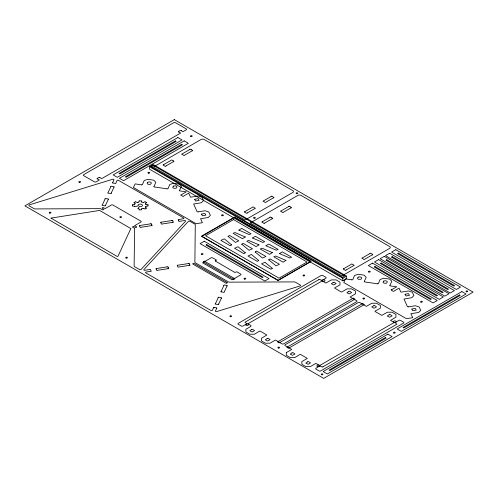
<?xml version="1.0" encoding="UTF-8"?>
<svg xmlns="http://www.w3.org/2000/svg" width="498" height="498" viewBox="0 0 498 498"><rect width="100%" height="100%" fill="white"/><g stroke="black" fill="none" stroke-linecap="round" stroke-linejoin="round"><path stroke-width="0.75" d="M138.818 202.039L139.179 200.924M141.351 209.82L141.693 208.755M151.815 167.882L152.948 165.193L344.772 275.96L342.456 277.336L150.583 166.556L152.948 165.193M112.766 182.43L113.961 179.828A0.865 0.498 0 0 0 113.662 179.305A0.865 0.498 0 0 0 112.716 179.255L29.463 204.84A1.102 0.635 0 0 0 29.201 205.855L34.001 208.625A1.737 1.002 0 0 0 35.24 208.917L100.378 208.643L102.787 209.951L103.951 209.272L102.395 208.376A0.822 0.473 0 0 1 102.395 207.703A0.822 0.473 0 0 1 103.565 207.703L105.122 208.6L111.34 205.008A1.102 0.635 0 0 1 112.897 205.008L140.89 221.174A1.102 0.635 0 0 1 140.89 222.071L134.672 225.662L136.421 226.671A0.822 0.473 0 0 1 136.421 227.343A0.822 0.473 0 0 1 135.251 227.343L133.501 226.335L132.337 227.007L134.597 228.401L134.124 266.007A1.737 1.002 0 0 0 134.634 266.723L139.428 269.493A1.102 0.635 0 0 0 141.177 269.343L185.493 221.274A0.865 0.498 0 0 0 185.405 220.726A0.865 0.498 0 0 0 184.509 220.558L180.002 221.243A0.654 0.38 0 0 1 179.099 221.373A0.654 0.38 0 0 1 178.857 220.863M216.636 308.399L215.435 311.007A0.865 0.498 0 0 0 215.734 311.524A0.865 0.498 0 0 0 216.68 311.574L299.952 285.989A1.102 0.635 0 0 0 300.213 284.974L295.42 282.204A1.737 1.002 0 0 0 294.175 281.912L229.572 282.154A1.731 1.002 0 0 1 228.333 281.862L195.378 262.838A1.731 1.002 0 0 1 194.874 262.122L195.291 224.822A1.737 1.002 0 0 0 194.786 224.106L189.987 221.336A1.102 0.635 0 0 0 188.238 221.486L143.922 269.555A0.865 0.498 0 0 0 144.009 270.103A0.865 0.498 0 0 0 144.912 270.277L149.107 269.636A0.865 0.498 0 0 0 149.493 269.511A0.679 0.392 0 0 1 150.651 269.872A0.865 0.498 0 0 0 150.645 270.128L150.857 270.582A0.865 0.498 0 0 0 151.075 270.8A0.679 0.392 0 0 1 150.396 271.435A0.865 0.498 0 0 0 149.942 271.447L146.175 272.045A0.865 0.498 0 0 0 145.79 272.879L210.928 310.484A0.865 0.498 0 0 0 212.378 310.266L213.48 307.913M105.072 199.044L102.395 204.815A0.654 0.38 0 0 0 102.171 205.338A0.654 0.38 0 0 0 103.055 205.481L104.387 205.693A0.654 0.38 0 0 0 105.29 205.817A0.654 0.38 0 0 0 105.532 205.307M110.768 186.775L108.085 192.552A0.654 0.38 0 0 0 107.861 193.068A0.654 0.38 0 0 0 108.745 193.212L110.083 193.423A0.654 0.38 0 0 0 110.979 193.554A0.654 0.38 0 0 0 111.228 193.043M105.545 205.307L108.228 199.53M111.241 193.037L113.918 187.267M215.497 303.562L218.18 297.785M221.18 291.299L223.863 285.522M218.653 304.054L221.33 298.277M227.013 286.008L224.337 291.784A0.654 0.38 0 0 1 224.075 292.295A0.654 0.38 0 0 1 223.191 292.164L221.847 291.965A0.654 0.38 0 0 1 220.956 291.816A0.654 0.38 0 0 1 221.187 291.305M154.007 186.308L155.855 182.33L153.714 180.195L147.875 179.286L144.171 180.519L142.372 184.777L141.388 184.914M179.616 190.28L181.459 186.302L179.324 184.16L173.485 183.258L169.781 184.49L167.982 188.742L166.998 188.879M364.355 281.277L366.204 277.305L364.069 275.164L358.23 274.255L354.526 275.494L352.727 279.745L351.744 279.882M389.965 285.248L391.814 281.27L389.679 279.129L383.834 278.226L380.13 279.459L378.337 283.717L377.347 283.848M145.366 207.062L145.92 206.259M137.965 208.525L139.347 206.602M134.516 204.491L135.132 203.657M145.341 203.626L146.48 202.667M389.847 285.304L390.034 285.858L396.719 286.798L391.789 289.649M153.882 186.364L154.119 186.931L166.898 188.81M179.492 190.329L179.678 190.89L186.364 191.823L181.44 194.681A0.654 0.38 0 0 0 180.799 195.067A0.654 0.38 0 0 0 181.44 195.446L182.411 196.013A0.654 0.38 0 0 0 183.077 196.38A0.654 0.38 0 0 0 183.737 196.013L188.692 193.168L190.572 197.189L198.254 195.994L201.958 197.227L203.52 200.601L201.385 202.742L193.616 204.037L197.14 211.768L198.129 211.905M364.237 281.333L364.474 281.899L377.254 283.779M97.627 178.228L98.604 177.668A0.666 0.386 0 0 1 99.905 177.587M149.593 166.699L153.266 164.577L346.515 276.141L346.515 278.687L342.836 280.81L149.593 169.239L149.593 166.699L342.836 278.264L346.515 276.141M163.674 164.62L170.995 160.393A0.654 0.38 0 0 1 171.661 160.02A0.654 0.38 0 0 1 172.314 160.387L173.304 160.954M189.732 149.562L182.411 153.789A0.654 0.38 0 0 0 181.77 154.175A0.654 0.38 0 0 0 182.417 154.554L183.389 155.121A0.654 0.38 0 0 0 184.055 155.494A0.654 0.38 0 0 0 184.708 155.121L192.041 150.894M165.983 165.952L173.304 161.726A0.654 0.38 0 0 0 173.945 161.34A0.654 0.38 0 0 0 173.304 160.96M134.062 202.593L135.456 201.79M145.074 208.948L146.468 208.145M245.004 211.575L252.33 207.349A0.654 0.38 0 0 1 253.003 206.981A0.654 0.38 0 0 1 253.656 207.349L254.64 207.909A0.654 0.38 0 0 1 255.281 208.295A0.654 0.38 0 0 1 254.64 208.674L247.313 212.907M271.093 196.529L263.766 200.756A0.654 0.38 0 0 0 263.125 201.142A0.654 0.38 0 0 0 263.766 201.522L264.737 202.088A0.654 0.38 0 0 0 265.403 202.462A0.654 0.38 0 0 0 266.063 202.088L273.402 197.862M262.49 221.672L269.81 217.439M288.547 206.608L281.227 210.841A0.654 0.38 0 0 0 280.586 211.227A0.654 0.38 0 0 0 281.227 211.6L282.204 212.173A0.654 0.38 0 0 0 282.87 212.54A0.654 0.38 0 0 0 283.524 212.173L290.857 207.94M264.799 223.004L272.12 218.771M343.819 268.621L351.146 264.401A0.654 0.38 0 0 1 351.812 264.027A0.654 0.38 0 0 1 352.472 264.401L353.456 264.961A0.654 0.38 0 0 1 354.097 265.347A0.654 0.38 0 0 1 353.456 265.727L346.129 269.96M369.908 253.582L362.581 257.808A0.654 0.38 0 0 0 361.94 258.194A0.654 0.38 0 0 0 362.581 258.568L363.552 259.141A0.654 0.38 0 0 0 364.219 259.508A0.654 0.38 0 0 0 364.872 259.141L372.218 254.914M408.478 306.874L407.495 306.737L403.965 299.03L411.74 297.711L413.875 295.575L412.313 292.202L408.603 290.963L400.927 292.164L399.041 288.137L394.099 290.981A0.654 0.38 0 0 1 393.432 291.355A0.654 0.38 0 0 1 392.779 290.981L391.789 290.421A0.654 0.38 0 0 1 391.148 290.035A0.654 0.38 0 0 1 391.789 289.655M143.281 202.437L144.943 201.783M141.793 208.687L143.231 208.332M134.802 206.695L138.133 205.898M137.336 202.425L138.718 202.107M198.223 211.837L205.108 210.766L208.811 212.005L210.38 215.379L208.239 217.514L200.551 218.697L202.406 222.718L196.031 223.708L133.433 187.565L135.139 183.887L141.295 184.839M150.377 223.87L140.374 225.413A0.654 0.38 0 0 0 139.484 225.563A0.654 0.38 0 0 0 139.714 226.073M171.623 220.583L161.62 222.127A0.654 0.38 0 0 0 160.73 222.276A0.654 0.38 0 0 0 160.96 222.793M151.224 225.687L141.22 227.237A0.654 0.38 0 0 1 140.324 227.362A0.654 0.38 0 0 1 140.075 226.851L139.708 226.08M172.47 222.401L162.466 223.951A0.654 0.38 0 0 1 161.564 224.075A0.654 0.38 0 0 1 161.321 223.565L160.954 222.793M166.954 266.884L156.951 268.434A0.654 0.38 0 0 0 156.061 268.584A0.654 0.38 0 0 0 156.291 269.094M188.2 263.598L178.197 265.148A0.654 0.38 0 0 0 177.307 265.297A0.654 0.38 0 0 0 177.537 265.808M167.801 268.708L157.798 270.252A0.654 0.38 0 0 1 156.895 270.383A0.654 0.38 0 0 1 156.652 269.872L156.285 269.101M189.047 265.422L179.043 266.965A0.654 0.38 0 0 1 178.141 267.096A0.654 0.38 0 0 1 177.898 266.586L177.531 265.814M408.578 306.805L415.463 305.741L419.167 306.973L420.735 310.347L418.594 312.483L410.887 313.69L412.761 317.693L406.387 318.676L343.788 282.534L345.494 278.855L351.644 279.808M132.561 204.74L134.404 204.547M146.032 206.203L147.968 205.998M139.278 200.875L141.245 200.875M139.278 209.863L141.245 209.863M145.995 204.529L147.968 204.74M132.561 205.998L134.373 206.191M214.638 307.527L215.97 307.733A0.666 0.386 0 0 1 216.736 308.343M138.014 208.587L138.743 208.712M141.812 202.126L143.138 202.443M143.38 208.338L144.943 208.961M135.587 201.783L137.187 202.418M181.272 130.713L182.996 131.696L186.271 129.81A1.102 0.635 0 0 0 186.271 128.907L175.383 122.626A1.102 0.635 0 0 0 173.827 122.626L83.627 174.705A1.102 0.635 0 0 0 83.627 175.601L94.508 181.888A1.102 0.635 0 0 0 96.064 181.888L99.339 179.996L97.627 179M99.936 177.668L101.667 178.651L180.668 133.041L178.963 132.045M191.07 149.556L192.041 150.122A0.666 0.386 0 0 1 192.184 150.869M289.88 206.608L290.857 207.168A0.666 0.386 0 0 1 290.994 207.921M271.142 217.439L272.12 218A0.654 0.38 0 0 1 272.761 218.385A0.654 0.38 0 0 1 272.12 218.765M145.074 201.79L146.468 202.593M145.379 207.143L146.48 208.071M134.049 202.667L135.126 203.57M145.329 203.713L145.883 204.473M134.479 206.247L134.697 206.67M178.844 220.857L178.489 220.091A0.654 0.38 0 0 1 178.265 219.574A0.654 0.38 0 0 1 179.149 219.431L183.239 218.784A0.865 0.498 0 0 0 183.625 217.95L118.48 180.332A0.865 0.498 0 0 0 117.03 180.556L115.922 182.915A0.654 0.38 0 0 1 115.667 183.432A0.654 0.38 0 0 1 114.777 183.295L113.438 183.096A0.654 0.38 0 0 1 112.548 182.947A0.654 0.38 0 0 1 112.772 182.436M172.781 220.969L173.136 221.735A0.666 0.386 0 0 1 172.607 222.425M189.358 263.984L189.713 264.749A0.666 0.386 0 0 1 189.184 265.44M151.535 224.256L151.89 225.021A0.666 0.386 0 0 1 151.361 225.712M168.112 267.27L168.467 268.036A0.666 0.386 0 0 1 167.938 268.727M141.351 200.924L141.718 202.064M138.842 208.774L139.179 209.82M342.836 278.264L342.836 280.81M151.529 166.008L151.529 167.284M148.049 204.803L148.049 205.935M132.474 204.803L132.474 205.935M369.939 253.501A0.666 0.386 0 0 1 371.253 253.582L372.218 254.142A0.666 0.386 0 0 1 372.355 254.895M343.682 268.646A0.666 0.386 0 0 0 343.819 269.399L344.79 269.96A0.666 0.386 0 0 0 346.091 270.041M288.579 206.527A0.666 0.386 0 0 1 289.892 206.608M269.823 217.439A0.654 0.38 0 0 1 270.476 217.072A0.654 0.38 0 0 1 271.13 217.439M264.768 223.085A0.666 0.386 0 0 1 263.454 223.004L262.49 222.444A0.666 0.386 0 0 1 262.353 221.691M189.769 149.481A0.666 0.386 0 0 1 191.076 149.556M165.952 166.033A0.666 0.386 0 0 1 164.639 165.952L163.674 165.392A0.666 0.386 0 0 1 163.537 164.639M271.13 196.449A0.666 0.386 0 0 1 272.437 196.529L273.402 197.096A0.666 0.386 0 0 1 273.539 197.843M244.867 211.594A0.666 0.386 0 0 0 245.004 212.353L245.975 212.907A0.666 0.386 0 0 0 247.276 212.988M213.443 307.832A0.666 0.386 0 0 1 214.65 307.521M97.49 178.981A0.666 0.386 0 0 1 97.627 178.222M178.819 132.026A0.666 0.386 0 0 1 178.963 131.267L179.934 130.713A0.666 0.386 0 0 1 181.235 130.632M114.023 187.204A0.666 0.386 0 0 0 113.245 186.594L111.919 186.389A0.666 0.386 0 0 0 110.724 186.7M108.327 199.474A0.666 0.386 0 0 0 107.556 198.858L106.23 198.658A0.666 0.386 0 0 0 105.034 198.963M171.723 220.521A0.666 0.386 0 0 1 172.787 220.969M150.477 223.807A0.666 0.386 0 0 1 151.548 224.256M167.054 266.828A0.666 0.386 0 0 1 168.119 267.277M188.3 263.542A0.666 0.386 0 0 1 189.365 263.99M227.119 285.952A0.666 0.386 0 0 0 226.341 285.335L225.015 285.136A0.666 0.386 0 0 0 223.82 285.441M215.503 303.568A0.654 0.38 0 0 0 215.279 304.085A0.654 0.38 0 0 0 216.163 304.222L217.495 304.44A0.654 0.38 0 0 0 218.392 304.564A0.654 0.38 0 0 0 218.641 304.054M221.436 298.221A0.666 0.386 0 0 0 220.658 297.605L219.338 297.406A0.666 0.386 0 0 0 218.136 297.711M138.133 205.643A2.179 1.257 0 0 1 140.1 204.118A2.179 1.257 0 0 1 142.428 205.462A2.179 1.257 0 0 1 139.789 206.602M286.3 352.615L286.3 355.311L290.185 357.558L294.853 357.558L299.914 354.495L300.68 354.495L307.291 358.417L301.85 361.598L301.85 364.287L305.741 366.534L310.403 366.534L315.913 363.391L320.096 365.756L315.993 368.246A1.102 0.635 0 0 0 315.993 369.143L319.106 370.942A1.102 0.635 0 0 0 320.656 370.942L403.573 323.071A1.102 0.635 0 0 0 403.573 322.169L400.467 320.376A1.102 0.635 0 0 0 398.91 320.376L394.777 322.76L390.55 320.426L395.941 317.151L395.941 314.456L392.057 312.209L387.388 312.209L381.885 315.352L375.05 311.505L375.125 311.069L380.391 308.169L380.391 305.479L376.5 303.232L371.838 303.232L366.335 306.376L359.786 302.56A1.102 0.635 0 0 0 358.23 302.56L285.136 344.759A1.102 0.635 0 0 0 285.136 345.656L291.741 349.44L286.3 352.615M194.699 199.318L195.689 201.018L199.107 200.345L198.123 198.621L194.706 199.293M201.472 214.103L202.468 215.802L205.879 215.13L204.896 213.405L201.472 214.103M405.055 294.287L406.044 295.986L409.462 295.314L408.472 293.59L405.061 294.262M411.827 309.071L412.817 310.777L416.235 310.105L415.208 308.368L411.834 309.046M147.8 182.218C145.771 184.266 148.74 184.478 150.458 184.36C153.16 182.193 149.114 181.384 147.8 182.218M173.41 186.128C171.262 188.163 174.474 188.449 176.136 188.238C178.714 186.034 174.736 185.393 173.416 186.103M358.155 277.187C356.045 279.235 359.226 279.515 360.876 279.297C363.472 277.093 359.55 276.477 358.168 277.137M383.765 281.102C381.711 283.101 384.736 283.455 386.485 283.206C389.137 281.065 385.016 280.281 383.765 281.102M246.46 323.999L242.924 326.059A1.102 0.635 0 0 1 241.368 326.059L238.256 324.266A1.102 0.635 0 0 1 238.256 323.364L321.173 275.494A1.102 0.635 0 0 1 322.729 275.494L325.841 277.293A1.102 0.635 0 0 1 325.841 278.189L321.733 280.679L325.922 283.045L331.425 279.901L336.094 279.901L339.978 282.148L339.978 284.837L334.538 288.018L341.198 291.965L341.952 291.921L346.975 288.877L351.644 288.877L355.535 291.125L355.535 293.82L350.094 296.995L356.699 300.78A1.102 0.635 0 0 1 356.699 301.676L283.605 343.875A1.102 0.635 0 0 1 282.049 343.875L275.438 340.059L269.997 343.203L265.328 343.203L261.438 340.956L261.438 338.267L266.853 335.017L260.305 331.182L259.508 331.164L254.441 334.226L249.778 334.226L245.888 331.979L245.888 329.284L250.737 326.483C252.648 325.947 247.357 322.972 246.466 323.98M251.639 329.539L249.791 330.784L252.137 331.998L254.553 330.628L252.523 329.259L251.646 329.502M267.189 338.515L265.347 339.767L267.687 340.974L270.103 339.611L268.073 338.235L267.196 338.484M292.052 352.87L290.203 354.115L292.55 355.329L294.965 353.96L292.98 352.609L292.052 352.852M307.602 361.847L305.753 363.098L308.1 364.306L310.515 362.942L308.53 361.585L307.608 361.834M318.894 279.621L244.898 322.256L245.962 323.034A1.556 0.903 0 0 1 245.956 324.304A1.363 0.784 0 0 0 246.143 325.343A1.363 0.784 0 0 0 247.954 325.362A1.363 0.784 0 0 0 248.185 324.323A0.865 0.498 0 0 1 248.185 323.619L321.608 281.227A0.865 0.498 0 0 1 322.835 281.227A1.363 0.784 0 0 0 324.628 281.09A1.363 0.784 0 0 0 324.609 280.044A1.363 0.784 0 0 0 322.804 279.938A1.556 0.903 0 0 1 320.6 279.938L319.672 279.316L318.894 279.621M322.941 366.789L396.937 324.179L395.873 323.401A1.556 0.903 0 0 1 395.879 322.125A1.363 0.784 0 0 0 395.692 321.086A1.363 0.784 0 0 0 393.881 321.073A1.363 0.784 0 0 0 393.65 322.106A0.865 0.498 0 0 1 393.65 322.816L320.226 365.208A0.865 0.498 0 0 1 319 365.208A1.363 0.784 0 0 0 317.207 365.339A1.363 0.784 0 0 0 317.226 366.385A1.363 0.784 0 0 0 319.031 366.497A1.556 0.903 0 0 1 321.235 366.491L322.162 367.119L322.934 366.845M333.199 282.447L331.357 283.698L333.697 284.906L336.113 283.543L334.133 282.185L333.206 282.434M348.756 291.43L346.907 292.675L349.254 293.888L351.669 292.519L349.633 291.149L348.756 291.411M373.612 305.778L371.769 307.029L374.11 308.237L376.525 306.874L374.54 305.517L373.612 305.778M389.162 314.761L387.32 316.006L389.666 317.22L392.075 315.85L390.096 314.493L389.175 314.724M50.995 218.136L117.335 256.52L117.976 256.289L130.831 228.557L99.606 210.43L51.008 218.099M228.09 236.357L235.442 242.401L238.81 240.839L229.478 235.454L228.09 236.357M231.645 244.842L230.257 245.775L220.925 240.391L224.287 238.828L231.638 244.873M241.754 244.25L249.112 250.295L252.474 248.732L243.142 243.341L241.767 244.219M245.309 252.735L243.92 253.669L234.589 248.278L237.951 246.715L245.309 252.735M255.181 252L262.533 258.045L265.895 256.482L256.563 251.092L255.181 252M258.73 260.479L257.341 261.419L248.01 256.028L251.378 254.466L258.73 260.51M268.721 259.819L276.079 265.864L279.44 264.301L270.109 258.91L268.721 259.819M272.275 268.304L270.887 269.237L261.556 263.847L264.917 262.284L272.275 268.304M238.891 230.126L249.174 234.552L251.029 233.78L241.698 228.395L238.897 230.095M245.296 236.973L242.482 238.723L233.151 233.332L235.006 232.566L245.296 236.973M252.554 238.013L262.838 242.439L264.699 241.673L255.368 236.282L252.561 238M258.96 244.86L256.146 246.61L246.815 241.225L248.67 240.453L258.96 244.848M265.976 245.763L276.266 250.189L278.121 249.423L268.789 244.032L265.988 245.732M272.381 252.611L269.567 254.36L260.236 248.975L262.097 248.203L272.381 252.611M279.521 253.588L289.805 258.008L291.666 257.242L282.335 251.851L279.527 253.569M285.927 260.429L283.113 262.178L273.782 256.794L275.637 256.022L285.927 260.429M215.217 260.952L234.863 272.456L236.768 271.765L240.659 274.006A1.102 0.635 0 0 1 240.659 274.902L232.105 279.845L202.555 262.782L211.108 257.846A1.102 0.635 0 0 1 212.665 257.846L216.549 260.087L215.217 260.952M174.3 119.62L24.9 205.873L323.7 378.38L473.1 292.127L174.3 119.62M177.867 137.541L113.127 174.916L117.291 177.319L182.031 139.944L177.867 137.541M175.352 140.94L119.016 173.46L119.813 173.92L176.143 141.395L175.352 140.94M184.179 140.897L119.439 178.278L123.597 180.681L188.344 143.299L184.179 140.897M181.658 144.296L125.328 176.821L126.119 177.282L182.455 144.756L181.658 144.296M154.89 166.151L153.328 167.054L245.066 220.01L292.843 192.458A2.197 1.27 0 0 0 292.843 190.659L204.199 139.484A2.197 1.27 0 0 0 201.086 139.484L154.89 166.151M234.496 217.14L201.429 236.233L278.096 280.492L311.157 261.4L234.496 217.14M234.527 217.458L201.871 236.313L278.077 280.312L310.733 261.456L234.527 217.458M233.556 219.593L205.562 235.753L279.048 278.177L307.042 262.016L233.556 219.593M204.261 241.219L200.096 243.628L264.836 281.003L269.001 278.6L204.261 241.219M206.782 244.618L205.985 245.078L262.315 277.604L263.112 277.143L206.782 244.618M251.073 222.457L250.195 222.967L341.914 275.929L389.673 248.359A2.197 1.27 0 0 0 389.673 246.566L301.022 195.384A2.197 1.27 0 0 0 297.91 195.384L251.073 222.457M204.367 261.139L203.203 261.811L233.786 279.471L234.956 278.793L204.367 261.139M372.51 263.131L368.346 265.54L433.086 302.915L437.25 300.512L372.51 263.131M378.629 259.601L374.471 262.004L439.211 299.379L443.376 296.976L378.629 259.601M384.263 256.346L380.105 258.748L444.845 296.129L449.003 293.727L384.263 256.346M389.654 253.233L385.489 255.642L450.229 293.017L454.394 290.614L389.654 253.233M395.779 249.697L391.615 252.106L456.355 289.481L460.519 287.078L395.779 249.697M375.031 266.536L374.235 266.99L430.565 299.516L431.361 299.055L375.031 266.536M381.151 263L380.36 263.461L436.69 295.98L437.487 295.519L381.151 263M386.784 259.744L385.987 260.205L442.324 292.731L443.12 292.27L386.784 259.744M392.175 256.638L391.378 257.093L447.708 289.618L448.505 289.157L392.175 256.638M398.3 253.102L397.504 253.557L453.834 286.082L454.63 285.622L398.3 253.102M353.306 298.14L277.486 341.914L279.179 342.892L354.999 299.117L353.306 298.14M362.656 303.537L286.836 347.311L288.529 348.295L364.349 304.515L362.656 303.537M387.898 334.164L323.158 371.545L327.323 373.948L392.063 336.567L387.898 334.164M461.889 291.585L397.149 328.966L401.313 331.369L466.053 293.994L461.889 291.585M385.377 337.563L329.047 370.089L329.844 370.549L386.174 338.024L385.377 337.563M459.368 294.99L403.038 327.51L403.834 327.97L460.164 295.445L459.368 294.99M227.02 282.453L194.164 263.486A0.822 0.473 0 0 0 193 263.486A0.822 0.473 0 0 0 193 264.158L225.855 283.125A0.822 0.473 0 0 0 227.02 283.125A0.822 0.473 0 0 0 227.02 282.453M296.565 193.66A0.865 0.498 0 0 0 297.866 193.224A0.865 0.498 0 0 0 296.565 192.794A0.865 0.498 0 0 0 296.565 193.66M253.986 218.192A0.865 0.498 0 0 0 255.337 217.813A0.865 0.498 0 0 0 254.092 217.327A0.865 0.498 0 0 0 253.986 218.192M120.286 217.514A0.865 0.498 0 0 0 121.587 217.078A0.865 0.498 0 0 0 120.286 216.649A0.865 0.498 0 0 0 120.286 217.514M190.902 136.533A0.865 0.498 0 0 0 192.203 136.097A0.865 0.498 0 0 0 190.902 135.668A0.865 0.498 0 0 0 190.902 136.533M222.083 215.715A0.865 0.498 0 0 0 223.384 215.279A0.865 0.498 0 0 0 222.083 214.843A0.865 0.498 0 0 0 222.083 215.715M148.373 173.155A0.865 0.498 0 0 0 149.674 172.719A0.865 0.498 0 0 0 148.373 172.289A0.865 0.498 0 0 0 148.373 173.155M363.297 298.906A0.865 0.498 0 0 0 364.642 298.532A0.865 0.498 0 0 0 363.403 298.047A0.865 0.498 0 0 0 363.297 298.906M278.301 348.027A0.865 0.498 0 0 0 279.596 347.598A0.865 0.498 0 0 0 278.301 347.162A0.865 0.498 0 0 0 278.301 348.027M368.869 272.033A0.865 0.498 0 0 0 370.219 271.653A0.865 0.498 0 0 0 368.974 271.167A0.865 0.498 0 0 0 368.869 272.033M421.003 302.124A0.865 0.498 0 0 0 422.348 301.751A0.865 0.498 0 0 0 421.109 301.265A0.865 0.498 0 0 0 421.003 302.124M244.45 279.092A0.865 0.498 0 0 0 245.744 278.656A0.865 0.498 0 0 0 244.45 278.22A0.865 0.498 0 0 0 244.45 279.092M201.746 254.434A0.865 0.498 0 0 0 203.047 254.005A0.865 0.498 0 0 0 201.746 253.569A0.865 0.498 0 0 0 201.746 254.434M126.15 258.076A0.865 0.498 0 0 0 127.444 257.64A0.865 0.498 0 0 0 126.15 257.205A0.865 0.498 0 0 0 126.15 258.076M79.269 182.318A0.865 0.498 0 0 0 80.57 181.882A0.865 0.498 0 0 0 79.269 181.453A0.865 0.498 0 0 0 79.269 182.318M230.269 316.653A0.865 0.498 0 0 0 231.62 316.274A0.865 0.498 0 0 0 230.375 315.788A0.865 0.498 0 0 0 230.269 316.653M49.694 213.094A0.865 0.498 0 0 0 50.995 212.658A0.865 0.498 0 0 0 49.694 212.229A0.865 0.498 0 0 0 49.694 213.094M303.375 275.855A0.865 0.498 0 0 0 304.726 275.475A0.865 0.498 0 0 0 303.481 274.996A0.865 0.498 0 0 0 303.375 275.855M466.427 291.778A0.865 0.498 0 0 0 467.728 291.349A0.865 0.498 0 0 0 466.427 290.913A0.865 0.498 0 0 0 466.427 291.778M321.677 374.782A0.865 0.498 0 0 0 322.978 374.353A0.865 0.498 0 0 0 321.677 373.917A0.865 0.498 0 0 0 321.677 374.782M393.955 333.056A0.865 0.498 0 0 0 395.25 332.627A0.865 0.498 0 0 0 393.955 332.191A0.865 0.498 0 0 0 393.955 333.056"/></g></svg>
